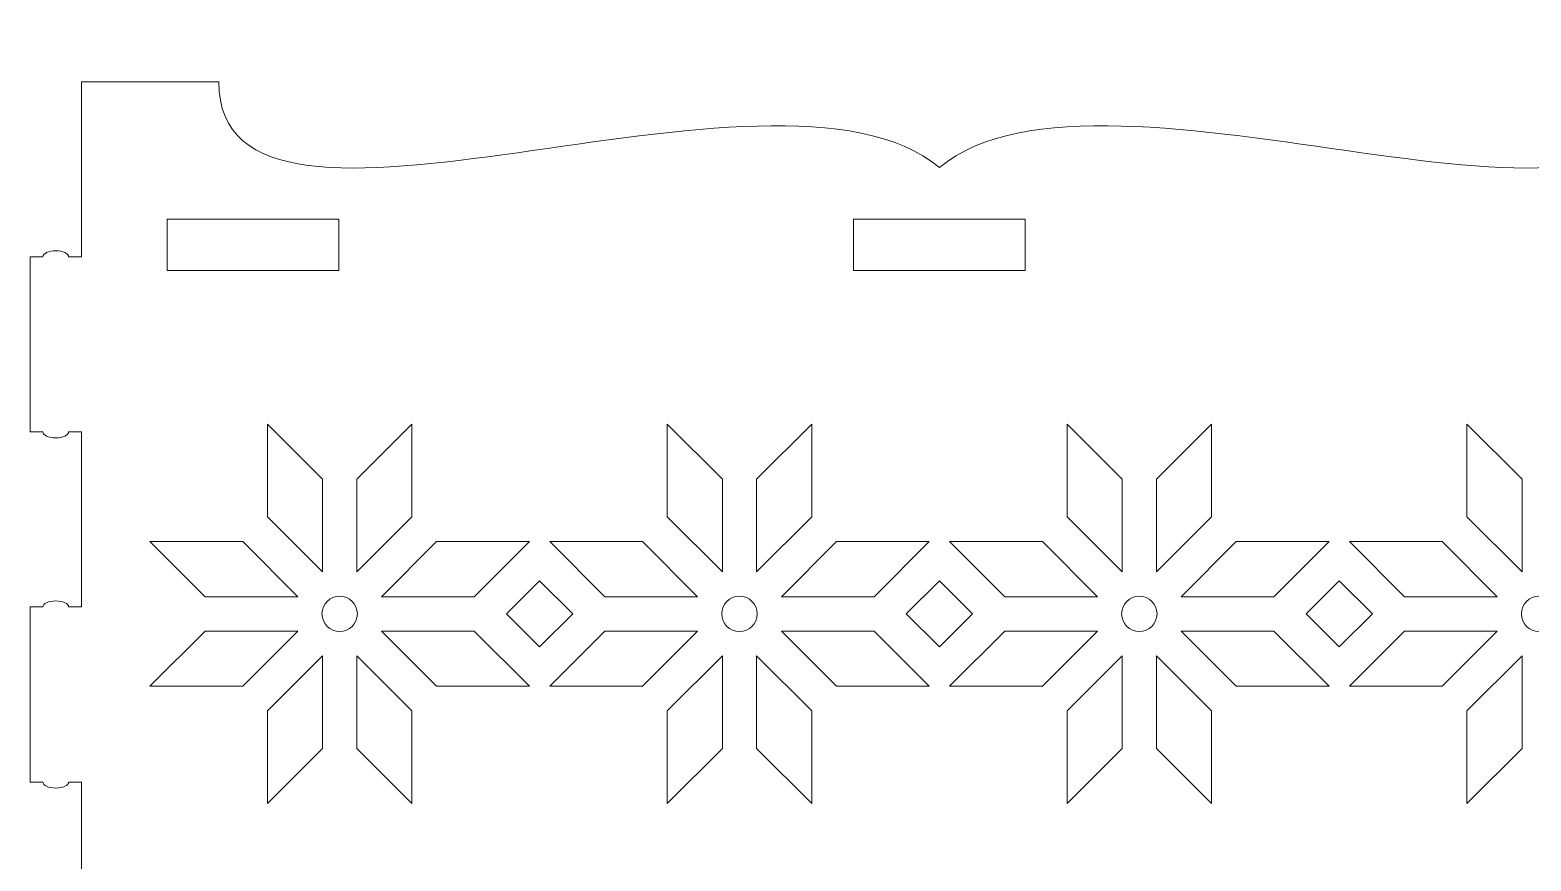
# Model space of a CAD drawing. Header units: centimetres. Extents: x -21.3 to 21.2, y -30 to 29.5.
# Drawn here: x -19.19 to -1.69, y -17.71 to -8.03 of the extents above; entities that cross this region are included whole.
import ezdxf

# ---------------------------------------------------------------- set-up
doc = ezdxf.new("R2010")
doc.units = ezdxf.units.CM
doc.header["$MEASUREMENT"] = 0
doc.layers.add('layer 1', color=7, linetype='Continuous')

msp = doc.modelspace()

# ---------------------------------------------------------------- linework, layer by layer
at = {"layer": 'layer 1', "color": 250, "lineweight": 9}
for points, knots in [([(-8.58932, -9.6325), (-6.67126, -8.02916), (-0.18932, -11.1059), (-0.18932, -8.6325), (-0.18932, -8.6325), (-0.18932, -8.6325), (1.41068, -8.6325), (1.41068, -8.6325), (1.41068, -8.6325), (1.41068, -8.6325), (1.41068, -10.6725), (1.41068, -10.6725), (1.41068, -10.6725), (1.41068, -10.6725), (1.56068, -10.6725), (1.56068, -10.6725), (1.56068, -10.6725), (1.56068, -10.63384), (1.62784, -10.6025), (1.71068, -10.6025), (1.71068, -10.6025), (1.79352, -10.6025), (1.86068, -10.63384), (1.86068, -10.6725), (1.86068, -10.6725), (1.86068, -10.6725), (2.01068, -10.6725), (2.01068, -10.6725), (2.01068, -10.6725), (2.01068, -10.6725), (2.01068, -12.7125), (2.01068, -12.7125), (2.01068, -12.7125), (2.01068, -12.7125), (1.86068, -12.7125), (1.86068, -12.7125), (1.86068, -12.7125), (1.86068, -12.75116), (1.79352, -12.7825), (1.71068, -12.7825), (1.71068, -12.7825), (1.62784, -12.7825), (1.56068, -12.75116), (1.56068, -12.7125), (1.56068, -12.7125), (1.56068, -12.7125), (1.41068, -12.7125), (1.41068, -12.7125), (1.41068, -12.7125), (1.41068, -12.7125), (1.41068, -14.7525), (1.41068, -14.7525), (1.41068, -14.7525), (1.41068, -14.7525), (1.56068, -14.7525), (1.56068, -14.7525), (1.56068, -14.7525), (1.56068, -14.71384), (1.62784, -14.6825), (1.71068, -14.6825), (1.71068, -14.6825), (1.79352, -14.6825), (1.86068, -14.71384), (1.86068, -14.7525), (1.86068, -14.7525), (1.86068, -14.7525), (2.01068, -14.7525), (2.01068, -14.7525), (2.01068, -14.7525), (2.01068, -14.7525), (2.01068, -16.7925), (2.01068, -16.7925), (2.01068, -16.7925), (2.01068, -16.7925), (1.86068, -16.7925), (1.86068, -16.7925), (1.86068, -16.7925), (1.86068, -16.83116), (1.79352, -16.8625), (1.71068, -16.8625), (1.71068, -16.8625), (1.62784, -16.8625), (1.56068, -16.83116), (1.56068, -16.7925), (1.56068, -16.7925), (1.56068, -16.7925), (1.41068, -16.7925), (1.41068, -16.7925), (1.41068, -16.7925), (1.41068, -16.7925), (1.41068, -18.8325), (1.41068, -18.8325), (1.41068, -18.8325), (1.41068, -18.8325), (-18.58932, -18.8325), (-18.58932, -18.8325), (-18.58932, -18.8325), (-18.58932, -18.8325), (-18.58932, -16.7925), (-18.58932, -16.7925), (-18.58932, -16.7925), (-18.58932, -16.7925), (-18.73932, -16.7925), (-18.73932, -16.7925), (-18.73932, -16.7925), (-18.73932, -16.83116), (-18.80648, -16.8625), (-18.88932, -16.8625), (-18.88932, -16.8625), (-18.97216, -16.8625), (-19.03932, -16.83116), (-19.03932, -16.7925), (-19.03932, -16.7925), (-19.03932, -16.7925), (-19.18932, -16.7925), (-19.18932, -16.7925), (-19.18932, -16.7925), (-19.18932, -16.7925), (-19.18932, -14.7525), (-19.18932, -14.7525), (-19.18932, -14.7525), (-19.18932, -14.7525), (-19.03932, -14.7525), (-19.03932, -14.7525), (-19.03932, -14.7525), (-19.03932, -14.71384), (-18.97216, -14.6825), (-18.88932, -14.6825), (-18.88932, -14.6825), (-18.80648, -14.6825), (-18.73932, -14.71384), (-18.73932, -14.7525), (-18.73932, -14.7525), (-18.73932, -14.7525), (-18.58932, -14.7525), (-18.58932, -14.7525), (-18.58932, -14.7525), (-18.58932, -14.7525), (-18.58932, -12.7125), (-18.58932, -12.7125), (-18.58932, -12.7125), (-18.58932, -12.7125), (-18.73932, -12.7125), (-18.73932, -12.7125), (-18.73932, -12.7125), (-18.73932, -12.75116), (-18.80648, -12.7825), (-18.88932, -12.7825), (-18.88932, -12.7825), (-18.97216, -12.7825), (-19.03932, -12.75116), (-19.03932, -12.7125), (-19.03932, -12.7125), (-19.03932, -12.7125), (-19.18932, -12.7125), (-19.18932, -12.7125), (-19.18932, -12.7125), (-19.18932, -12.7125), (-19.18932, -10.6725), (-19.18932, -10.6725), (-19.18932, -10.6725), (-19.18932, -10.6725), (-19.03932, -10.6725), (-19.03932, -10.6725), (-19.03932, -10.6725), (-19.03932, -10.63384), (-18.97216, -10.6025), (-18.88932, -10.6025), (-18.88932, -10.6025), (-18.80648, -10.6025), (-18.73932, -10.63384), (-18.73932, -10.6725), (-18.73932, -10.6725), (-18.73932, -10.6725), (-18.58932, -10.6725), (-18.58932, -10.6725), (-18.58932, -10.6725), (-18.58932, -10.6725), (-18.58932, -8.6325), (-18.58932, -8.6325), (-18.58932, -8.6325), (-18.58932, -8.6325), (-16.98932, -8.6325), (-16.98932, -8.6325), (-16.98932, -8.6325), (-16.98932, -11.1059), (-10.50738, -8.02916), (-8.58932, -9.6325)], [0, 0, 0, 0, 0.02083333, 0.02083333, 0.02083333, 0.02083333, 0.04166667, 0.04166667, 0.04166667, 0.04166667, 0.0625, 0.0625, 0.0625, 0.0625, 0.08333333, 0.08333333, 0.08333333, 0.08333333, 0.10416667, 0.10416667, 0.10416667, 0.10416667, 0.125, 0.125, 0.125, 0.125, 0.14583333, 0.14583333, 0.14583333, 0.14583333, 0.16666667, 0.16666667, 0.16666667, 0.16666667, 0.1875, 0.1875, 0.1875, 0.1875, 0.20833333, 0.20833333, 0.20833333, 0.20833333, 0.22916667, 0.22916667, 0.22916667, 0.22916667, 0.25, 0.25, 0.25, 0.25, 0.27083333, 0.27083333, 0.27083333, 0.27083333, 0.29166667, 0.29166667, 0.29166667, 0.29166667, 0.3125, 0.3125, 0.3125, 0.3125, 0.33333333, 0.33333333, 0.33333333, 0.33333333, 0.35416667, 0.35416667, 0.35416667, 0.35416667, 0.375, 0.375, 0.375, 0.375, 0.39583333, 0.39583333, 0.39583333, 0.39583333, 0.41666667, 0.41666667, 0.41666667, 0.41666667, 0.4375, 0.4375, 0.4375, 0.4375, 0.45833333, 0.45833333, 0.45833333, 0.45833333, 0.47916667, 0.47916667, 0.47916667, 0.47916667, 0.5, 0.5, 0.5, 0.5, 0.52083333, 0.52083333, 0.52083333, 0.52083333, 0.54166667, 0.54166667, 0.54166667, 0.54166667, 0.5625, 0.5625, 0.5625, 0.5625, 0.58333333, 0.58333333, 0.58333333, 0.58333333, 0.60416667, 0.60416667, 0.60416667, 0.60416667, 0.625, 0.625, 0.625, 0.625, 0.64583333, 0.64583333, 0.64583333, 0.64583333, 0.66666667, 0.66666667, 0.66666667, 0.66666667, 0.6875, 0.6875, 0.6875, 0.6875, 0.70833333, 0.70833333, 0.70833333, 0.70833333, 0.72916667, 0.72916667, 0.72916667, 0.72916667, 0.75, 0.75, 0.75, 0.75, 0.77083333, 0.77083333, 0.77083333, 0.77083333, 0.79166667, 0.79166667, 0.79166667, 0.79166667, 0.8125, 0.8125, 0.8125, 0.8125, 0.83333333, 0.83333333, 0.83333333, 0.83333333, 0.85416667, 0.85416667, 0.85416667, 0.85416667, 0.875, 0.875, 0.875, 0.875, 0.89583333, 0.89583333, 0.89583333, 0.89583333, 0.91666667, 0.91666667, 0.91666667, 0.91666667, 0.9375, 0.9375, 0.9375, 0.9375, 0.95833333, 0.95833333, 0.95833333, 0.95833333, 1, 1, 1, 1]), ([(-17.58932, -10.8325), (-17.58932, -10.8325), (-15.58932, -10.8325), (-15.58932, -10.8325), (-15.58932, -10.8325), (-15.58932, -10.8325), (-15.58932, -10.2325), (-15.58932, -10.2325), (-15.58932, -10.2325), (-15.58932, -10.2325), (-17.58932, -10.2325), (-17.58932, -10.2325), (-17.58932, -10.2325), (-17.58932, -10.2325), (-17.58932, -10.8325), (-17.58932, -10.8325)], [0, 0, 0, 0, 0.2, 0.2, 0.2, 0.2, 0.4, 0.4, 0.4, 0.4, 0.6, 0.6, 0.6, 0.6, 1, 1, 1, 1]), ([(-9.58932, -10.8325), (-9.58932, -10.8325), (-7.58932, -10.8325), (-7.58932, -10.8325), (-7.58932, -10.8325), (-7.58932, -10.8325), (-7.58932, -10.2325), (-7.58932, -10.2325), (-7.58932, -10.2325), (-7.58932, -10.2325), (-9.58932, -10.2325), (-9.58932, -10.2325), (-9.58932, -10.2325), (-9.58932, -10.2325), (-9.58932, -10.8325), (-9.58932, -10.8325)], [0, 0, 0, 0, 0.2, 0.2, 0.2, 0.2, 0.4, 0.4, 0.4, 0.4, 0.6, 0.6, 0.6, 0.6, 1, 1, 1, 1]), ([(-16.42256, -13.70196), (-16.42256, -13.70196), (-16.42256, -12.62056), (-16.42256, -12.62056), (-16.42256, -12.62056), (-16.42256, -12.62056), (-15.7801, -13.26302), (-15.7801, -13.26302), (-15.7801, -13.26302), (-15.7801, -13.26302), (-15.7801, -14.34442), (-15.7801, -14.34442), (-15.7801, -14.34442), (-15.7801, -14.34442), (-16.42256, -13.70196), (-16.42256, -13.70196)], [0, 0, 0, 0, 0.2, 0.2, 0.2, 0.2, 0.4, 0.4, 0.4, 0.4, 0.6, 0.6, 0.6, 0.6, 1, 1, 1, 1]), ([(-14.73764, -13.70196), (-14.73764, -13.70196), (-14.73764, -12.62056), (-14.73764, -12.62056), (-14.73764, -12.62056), (-14.73764, -12.62056), (-15.3801, -13.26302), (-15.3801, -13.26302), (-15.3801, -13.26302), (-15.3801, -13.26302), (-15.3801, -14.34442), (-15.3801, -14.34442), (-15.3801, -14.34442), (-15.3801, -14.34442), (-14.73764, -13.70196), (-14.73764, -13.70196)], [0, 0, 0, 0, 0.2, 0.2, 0.2, 0.2, 0.4, 0.4, 0.4, 0.4, 0.6, 0.6, 0.6, 0.6, 1, 1, 1, 1]), ([(-11.76204, -13.70196), (-11.76204, -13.70196), (-11.76204, -12.62056), (-11.76204, -12.62056), (-11.76204, -12.62056), (-11.76204, -12.62056), (-11.11958, -13.26302), (-11.11958, -13.26302), (-11.11958, -13.26302), (-11.11958, -13.26302), (-11.11958, -14.34442), (-11.11958, -14.34442), (-11.11958, -14.34442), (-11.11958, -14.34442), (-11.76204, -13.70196), (-11.76204, -13.70196)], [0, 0, 0, 0, 0.2, 0.2, 0.2, 0.2, 0.4, 0.4, 0.4, 0.4, 0.6, 0.6, 0.6, 0.6, 1, 1, 1, 1]), ([(-10.07712, -13.70196), (-10.07712, -13.70196), (-10.07712, -12.62056), (-10.07712, -12.62056), (-10.07712, -12.62056), (-10.07712, -12.62056), (-10.71958, -13.26302), (-10.71958, -13.26302), (-10.71958, -13.26302), (-10.71958, -13.26302), (-10.71958, -14.34442), (-10.71958, -14.34442), (-10.71958, -14.34442), (-10.71958, -14.34442), (-10.07712, -13.70196), (-10.07712, -13.70196)], [0, 0, 0, 0, 0.2, 0.2, 0.2, 0.2, 0.4, 0.4, 0.4, 0.4, 0.6, 0.6, 0.6, 0.6, 1, 1, 1, 1]), ([(-7.10152, -13.70196), (-7.10152, -13.70196), (-7.10152, -12.62056), (-7.10152, -12.62056), (-7.10152, -12.62056), (-7.10152, -12.62056), (-6.45906, -13.26302), (-6.45906, -13.26302), (-6.45906, -13.26302), (-6.45906, -13.26302), (-6.45906, -14.34442), (-6.45906, -14.34442), (-6.45906, -14.34442), (-6.45906, -14.34442), (-7.10152, -13.70196), (-7.10152, -13.70196)], [0, 0, 0, 0, 0.2, 0.2, 0.2, 0.2, 0.4, 0.4, 0.4, 0.4, 0.6, 0.6, 0.6, 0.6, 1, 1, 1, 1]), ([(-5.4166, -13.70196), (-5.4166, -13.70196), (-5.4166, -12.62056), (-5.4166, -12.62056), (-5.4166, -12.62056), (-5.4166, -12.62056), (-6.05906, -13.26302), (-6.05906, -13.26302), (-6.05906, -13.26302), (-6.05906, -13.26302), (-6.05906, -14.34442), (-6.05906, -14.34442), (-6.05906, -14.34442), (-6.05906, -14.34442), (-5.4166, -13.70196), (-5.4166, -13.70196)], [0, 0, 0, 0, 0.2, 0.2, 0.2, 0.2, 0.4, 0.4, 0.4, 0.4, 0.6, 0.6, 0.6, 0.6, 1, 1, 1, 1]), ([(-2.441, -13.70196), (-2.441, -13.70196), (-2.441, -12.62056), (-2.441, -12.62056), (-2.441, -12.62056), (-2.441, -12.62056), (-1.79854, -13.26302), (-1.79854, -13.26302), (-1.79854, -13.26302), (-1.79854, -13.26302), (-1.79854, -14.34442), (-1.79854, -14.34442), (-1.79854, -14.34442), (-1.79854, -14.34442), (-2.441, -13.70196), (-2.441, -13.70196)], [0, 0, 0, 0, 0.2, 0.2, 0.2, 0.2, 0.4, 0.4, 0.4, 0.4, 0.6, 0.6, 0.6, 0.6, 1, 1, 1, 1]), ([(-16.71064, -13.99004), (-16.71064, -13.99004), (-17.79204, -13.99004), (-17.79204, -13.99004), (-17.79204, -13.99004), (-17.79204, -13.99004), (-17.14958, -14.6325), (-17.14958, -14.6325), (-17.14958, -14.6325), (-17.14958, -14.6325), (-16.06818, -14.6325), (-16.06818, -14.6325), (-16.06818, -14.6325), (-16.06818, -14.6325), (-16.71064, -13.99004), (-16.71064, -13.99004)], [0, 0, 0, 0, 0.2, 0.2, 0.2, 0.2, 0.4, 0.4, 0.4, 0.4, 0.6, 0.6, 0.6, 0.6, 1, 1, 1, 1]), ([(-14.44956, -13.99004), (-14.44956, -13.99004), (-13.36816, -13.99004), (-13.36816, -13.99004), (-13.36816, -13.99004), (-13.36816, -13.99004), (-14.01062, -14.6325), (-14.01062, -14.6325), (-14.01062, -14.6325), (-14.01062, -14.6325), (-15.09202, -14.6325), (-15.09202, -14.6325), (-15.09202, -14.6325), (-15.09202, -14.6325), (-14.44956, -13.99004), (-14.44956, -13.99004)], [0, 0, 0, 0, 0.2, 0.2, 0.2, 0.2, 0.4, 0.4, 0.4, 0.4, 0.6, 0.6, 0.6, 0.6, 1, 1, 1, 1]), ([(-12.05012, -13.99004), (-12.05012, -13.99004), (-13.13152, -13.99004), (-13.13152, -13.99004), (-13.13152, -13.99004), (-13.13152, -13.99004), (-12.48906, -14.6325), (-12.48906, -14.6325), (-12.48906, -14.6325), (-12.48906, -14.6325), (-11.40766, -14.6325), (-11.40766, -14.6325), (-11.40766, -14.6325), (-11.40766, -14.6325), (-12.05012, -13.99004), (-12.05012, -13.99004)], [0, 0, 0, 0, 0.2, 0.2, 0.2, 0.2, 0.4, 0.4, 0.4, 0.4, 0.6, 0.6, 0.6, 0.6, 1, 1, 1, 1]), ([(-9.78904, -13.99004), (-9.78904, -13.99004), (-8.70764, -13.99004), (-8.70764, -13.99004), (-8.70764, -13.99004), (-8.70764, -13.99004), (-9.3501, -14.6325), (-9.3501, -14.6325), (-9.3501, -14.6325), (-9.3501, -14.6325), (-10.4315, -14.6325), (-10.4315, -14.6325), (-10.4315, -14.6325), (-10.4315, -14.6325), (-9.78904, -13.99004), (-9.78904, -13.99004)], [0, 0, 0, 0, 0.2, 0.2, 0.2, 0.2, 0.4, 0.4, 0.4, 0.4, 0.6, 0.6, 0.6, 0.6, 1, 1, 1, 1]), ([(-7.3896, -13.99004), (-7.3896, -13.99004), (-8.471, -13.99004), (-8.471, -13.99004), (-8.471, -13.99004), (-8.471, -13.99004), (-7.82854, -14.6325), (-7.82854, -14.6325), (-7.82854, -14.6325), (-7.82854, -14.6325), (-6.74714, -14.6325), (-6.74714, -14.6325), (-6.74714, -14.6325), (-6.74714, -14.6325), (-7.3896, -13.99004), (-7.3896, -13.99004)], [0, 0, 0, 0, 0.2, 0.2, 0.2, 0.2, 0.4, 0.4, 0.4, 0.4, 0.6, 0.6, 0.6, 0.6, 1, 1, 1, 1]), ([(-5.12852, -13.99004), (-5.12852, -13.99004), (-4.04712, -13.99004), (-4.04712, -13.99004), (-4.04712, -13.99004), (-4.04712, -13.99004), (-4.68958, -14.6325), (-4.68958, -14.6325), (-4.68958, -14.6325), (-4.68958, -14.6325), (-5.77098, -14.6325), (-5.77098, -14.6325), (-5.77098, -14.6325), (-5.77098, -14.6325), (-5.12852, -13.99004), (-5.12852, -13.99004)], [0, 0, 0, 0, 0.2, 0.2, 0.2, 0.2, 0.4, 0.4, 0.4, 0.4, 0.6, 0.6, 0.6, 0.6, 1, 1, 1, 1]), ([(-2.72908, -13.99004), (-2.72908, -13.99004), (-3.81048, -13.99004), (-3.81048, -13.99004), (-3.81048, -13.99004), (-3.81048, -13.99004), (-3.16802, -14.6325), (-3.16802, -14.6325), (-3.16802, -14.6325), (-3.16802, -14.6325), (-2.08662, -14.6325), (-2.08662, -14.6325), (-2.08662, -14.6325), (-2.08662, -14.6325), (-2.72908, -13.99004), (-2.72908, -13.99004)], [0, 0, 0, 0, 0.2, 0.2, 0.2, 0.2, 0.4, 0.4, 0.4, 0.4, 0.6, 0.6, 0.6, 0.6, 1, 1, 1, 1]), ([(-13.24984, -15.2185), (-13.24984, -15.2185), (-12.86384, -14.8325), (-12.86384, -14.8325), (-12.86384, -14.8325), (-12.86384, -14.8325), (-13.24984, -14.4465), (-13.24984, -14.4465), (-13.24984, -14.4465), (-13.24984, -14.4465), (-13.63584, -14.8325), (-13.63584, -14.8325), (-13.63584, -14.8325), (-13.63584, -14.8325), (-13.24984, -15.2185), (-13.24984, -15.2185)], [0, 0, 0, 0, 0.2, 0.2, 0.2, 0.2, 0.4, 0.4, 0.4, 0.4, 0.6, 0.6, 0.6, 0.6, 1, 1, 1, 1]), ([(-8.58932, -15.2185), (-8.58932, -15.2185), (-8.20332, -14.8325), (-8.20332, -14.8325), (-8.20332, -14.8325), (-8.20332, -14.8325), (-8.58932, -14.4465), (-8.58932, -14.4465), (-8.58932, -14.4465), (-8.58932, -14.4465), (-8.97532, -14.8325), (-8.97532, -14.8325), (-8.97532, -14.8325), (-8.97532, -14.8325), (-8.58932, -15.2185), (-8.58932, -15.2185)], [0, 0, 0, 0, 0.2, 0.2, 0.2, 0.2, 0.4, 0.4, 0.4, 0.4, 0.6, 0.6, 0.6, 0.6, 1, 1, 1, 1]), ([(-3.9288, -15.2185), (-3.9288, -15.2185), (-4.3148, -14.8325), (-4.3148, -14.8325), (-4.3148, -14.8325), (-4.3148, -14.8325), (-3.9288, -14.4465), (-3.9288, -14.4465), (-3.9288, -14.4465), (-3.9288, -14.4465), (-3.5428, -14.8325), (-3.5428, -14.8325), (-3.5428, -14.8325), (-3.5428, -14.8325), (-3.9288, -15.2185), (-3.9288, -15.2185)], [0, 0, 0, 0, 0.2, 0.2, 0.2, 0.2, 0.4, 0.4, 0.4, 0.4, 0.6, 0.6, 0.6, 0.6, 1, 1, 1, 1]), ([(-15.5801, -15.03852), (-15.46632, -15.03852), (-15.37408, -14.94628), (-15.37408, -14.8325), (-15.37408, -14.8325), (-15.37408, -14.71872), (-15.46632, -14.62648), (-15.5801, -14.62648), (-15.5801, -14.62648), (-15.69388, -14.62648), (-15.78612, -14.71872), (-15.78612, -14.8325), (-15.78612, -14.8325), (-15.78612, -14.94628), (-15.69388, -15.03852), (-15.5801, -15.03852)], [0, 0, 0, 0, 0.2, 0.2, 0.2, 0.2, 0.4, 0.4, 0.4, 0.4, 0.6, 0.6, 0.6, 0.6, 1, 1, 1, 1]), ([(-10.91958, -15.03852), (-10.8058, -15.03852), (-10.71356, -14.94628), (-10.71356, -14.8325), (-10.71356, -14.8325), (-10.71356, -14.71872), (-10.8058, -14.62648), (-10.91958, -14.62648), (-10.91958, -14.62648), (-11.03336, -14.62648), (-11.1256, -14.71872), (-11.1256, -14.8325), (-11.1256, -14.8325), (-11.1256, -14.94628), (-11.03336, -15.03852), (-10.91958, -15.03852)], [0, 0, 0, 0, 0.2, 0.2, 0.2, 0.2, 0.4, 0.4, 0.4, 0.4, 0.6, 0.6, 0.6, 0.6, 1, 1, 1, 1]), ([(-6.25906, -15.03852), (-6.14528, -15.03852), (-6.05304, -14.94628), (-6.05304, -14.8325), (-6.05304, -14.8325), (-6.05304, -14.71872), (-6.14528, -14.62648), (-6.25906, -14.62648), (-6.25906, -14.62648), (-6.37284, -14.62648), (-6.46508, -14.71872), (-6.46508, -14.8325), (-6.46508, -14.8325), (-6.46508, -14.94628), (-6.37284, -15.03852), (-6.25906, -15.03852)], [0, 0, 0, 0, 0.2, 0.2, 0.2, 0.2, 0.4, 0.4, 0.4, 0.4, 0.6, 0.6, 0.6, 0.6, 1, 1, 1, 1]), ([(-1.59854, -15.03852), (-1.71232, -15.03852), (-1.80456, -14.94628), (-1.80456, -14.8325), (-1.80456, -14.8325), (-1.80456, -14.71872), (-1.71232, -14.62648), (-1.59854, -14.62648), (-1.59854, -14.62648), (-1.48476, -14.62648), (-1.39252, -14.71872), (-1.39252, -14.8325), (-1.39252, -14.8325), (-1.39252, -14.94628), (-1.48476, -15.03852), (-1.59854, -15.03852)], [0, 0, 0, 0, 0.2, 0.2, 0.2, 0.2, 0.4, 0.4, 0.4, 0.4, 0.6, 0.6, 0.6, 0.6, 1, 1, 1, 1]), ([(-16.71064, -15.67496), (-16.71064, -15.67496), (-17.79204, -15.67496), (-17.79204, -15.67496), (-17.79204, -15.67496), (-17.79204, -15.67496), (-17.14958, -15.0325), (-17.14958, -15.0325), (-17.14958, -15.0325), (-17.14958, -15.0325), (-16.06818, -15.0325), (-16.06818, -15.0325), (-16.06818, -15.0325), (-16.06818, -15.0325), (-16.71064, -15.67496), (-16.71064, -15.67496)], [0, 0, 0, 0, 0.2, 0.2, 0.2, 0.2, 0.4, 0.4, 0.4, 0.4, 0.6, 0.6, 0.6, 0.6, 1, 1, 1, 1]), ([(-14.44956, -15.67496), (-14.44956, -15.67496), (-13.36816, -15.67496), (-13.36816, -15.67496), (-13.36816, -15.67496), (-13.36816, -15.67496), (-14.01062, -15.0325), (-14.01062, -15.0325), (-14.01062, -15.0325), (-14.01062, -15.0325), (-15.09202, -15.0325), (-15.09202, -15.0325), (-15.09202, -15.0325), (-15.09202, -15.0325), (-14.44956, -15.67496), (-14.44956, -15.67496)], [0, 0, 0, 0, 0.2, 0.2, 0.2, 0.2, 0.4, 0.4, 0.4, 0.4, 0.6, 0.6, 0.6, 0.6, 1, 1, 1, 1]), ([(-12.05012, -15.67496), (-12.05012, -15.67496), (-13.13152, -15.67496), (-13.13152, -15.67496), (-13.13152, -15.67496), (-13.13152, -15.67496), (-12.48906, -15.0325), (-12.48906, -15.0325), (-12.48906, -15.0325), (-12.48906, -15.0325), (-11.40766, -15.0325), (-11.40766, -15.0325), (-11.40766, -15.0325), (-11.40766, -15.0325), (-12.05012, -15.67496), (-12.05012, -15.67496)], [0, 0, 0, 0, 0.2, 0.2, 0.2, 0.2, 0.4, 0.4, 0.4, 0.4, 0.6, 0.6, 0.6, 0.6, 1, 1, 1, 1]), ([(-9.78904, -15.67496), (-9.78904, -15.67496), (-8.70764, -15.67496), (-8.70764, -15.67496), (-8.70764, -15.67496), (-8.70764, -15.67496), (-9.3501, -15.0325), (-9.3501, -15.0325), (-9.3501, -15.0325), (-9.3501, -15.0325), (-10.4315, -15.0325), (-10.4315, -15.0325), (-10.4315, -15.0325), (-10.4315, -15.0325), (-9.78904, -15.67496), (-9.78904, -15.67496)], [0, 0, 0, 0, 0.2, 0.2, 0.2, 0.2, 0.4, 0.4, 0.4, 0.4, 0.6, 0.6, 0.6, 0.6, 1, 1, 1, 1]), ([(-7.3896, -15.67496), (-7.3896, -15.67496), (-8.471, -15.67496), (-8.471, -15.67496), (-8.471, -15.67496), (-8.471, -15.67496), (-7.82854, -15.0325), (-7.82854, -15.0325), (-7.82854, -15.0325), (-7.82854, -15.0325), (-6.74714, -15.0325), (-6.74714, -15.0325), (-6.74714, -15.0325), (-6.74714, -15.0325), (-7.3896, -15.67496), (-7.3896, -15.67496)], [0, 0, 0, 0, 0.2, 0.2, 0.2, 0.2, 0.4, 0.4, 0.4, 0.4, 0.6, 0.6, 0.6, 0.6, 1, 1, 1, 1]), ([(-5.12852, -15.67496), (-5.12852, -15.67496), (-4.04712, -15.67496), (-4.04712, -15.67496), (-4.04712, -15.67496), (-4.04712, -15.67496), (-4.68958, -15.0325), (-4.68958, -15.0325), (-4.68958, -15.0325), (-4.68958, -15.0325), (-5.77098, -15.0325), (-5.77098, -15.0325), (-5.77098, -15.0325), (-5.77098, -15.0325), (-5.12852, -15.67496), (-5.12852, -15.67496)], [0, 0, 0, 0, 0.2, 0.2, 0.2, 0.2, 0.4, 0.4, 0.4, 0.4, 0.6, 0.6, 0.6, 0.6, 1, 1, 1, 1]), ([(-2.72908, -15.67496), (-2.72908, -15.67496), (-3.81048, -15.67496), (-3.81048, -15.67496), (-3.81048, -15.67496), (-3.81048, -15.67496), (-3.16802, -15.0325), (-3.16802, -15.0325), (-3.16802, -15.0325), (-3.16802, -15.0325), (-2.08662, -15.0325), (-2.08662, -15.0325), (-2.08662, -15.0325), (-2.08662, -15.0325), (-2.72908, -15.67496), (-2.72908, -15.67496)], [0, 0, 0, 0, 0.2, 0.2, 0.2, 0.2, 0.4, 0.4, 0.4, 0.4, 0.6, 0.6, 0.6, 0.6, 1, 1, 1, 1]), ([(-16.42256, -15.96304), (-16.42256, -15.96304), (-16.42256, -17.04444), (-16.42256, -17.04444), (-16.42256, -17.04444), (-16.42256, -17.04444), (-15.7801, -16.40198), (-15.7801, -16.40198), (-15.7801, -16.40198), (-15.7801, -16.40198), (-15.7801, -15.32058), (-15.7801, -15.32058), (-15.7801, -15.32058), (-15.7801, -15.32058), (-16.42256, -15.96304), (-16.42256, -15.96304)], [0, 0, 0, 0, 0.2, 0.2, 0.2, 0.2, 0.4, 0.4, 0.4, 0.4, 0.6, 0.6, 0.6, 0.6, 1, 1, 1, 1]), ([(-14.73764, -15.96304), (-14.73764, -15.96304), (-14.73764, -17.04444), (-14.73764, -17.04444), (-14.73764, -17.04444), (-14.73764, -17.04444), (-15.3801, -16.40198), (-15.3801, -16.40198), (-15.3801, -16.40198), (-15.3801, -16.40198), (-15.3801, -15.32058), (-15.3801, -15.32058), (-15.3801, -15.32058), (-15.3801, -15.32058), (-14.73764, -15.96304), (-14.73764, -15.96304)], [0, 0, 0, 0, 0.2, 0.2, 0.2, 0.2, 0.4, 0.4, 0.4, 0.4, 0.6, 0.6, 0.6, 0.6, 1, 1, 1, 1]), ([(-11.76204, -15.96304), (-11.76204, -15.96304), (-11.76204, -17.04444), (-11.76204, -17.04444), (-11.76204, -17.04444), (-11.76204, -17.04444), (-11.11958, -16.40198), (-11.11958, -16.40198), (-11.11958, -16.40198), (-11.11958, -16.40198), (-11.11958, -15.32058), (-11.11958, -15.32058), (-11.11958, -15.32058), (-11.11958, -15.32058), (-11.76204, -15.96304), (-11.76204, -15.96304)], [0, 0, 0, 0, 0.2, 0.2, 0.2, 0.2, 0.4, 0.4, 0.4, 0.4, 0.6, 0.6, 0.6, 0.6, 1, 1, 1, 1]), ([(-10.07712, -15.96304), (-10.07712, -15.96304), (-10.07712, -17.04444), (-10.07712, -17.04444), (-10.07712, -17.04444), (-10.07712, -17.04444), (-10.71958, -16.40198), (-10.71958, -16.40198), (-10.71958, -16.40198), (-10.71958, -16.40198), (-10.71958, -15.32058), (-10.71958, -15.32058), (-10.71958, -15.32058), (-10.71958, -15.32058), (-10.07712, -15.96304), (-10.07712, -15.96304)], [0, 0, 0, 0, 0.2, 0.2, 0.2, 0.2, 0.4, 0.4, 0.4, 0.4, 0.6, 0.6, 0.6, 0.6, 1, 1, 1, 1]), ([(-7.10152, -15.96304), (-7.10152, -15.96304), (-7.10152, -17.04444), (-7.10152, -17.04444), (-7.10152, -17.04444), (-7.10152, -17.04444), (-6.45906, -16.40198), (-6.45906, -16.40198), (-6.45906, -16.40198), (-6.45906, -16.40198), (-6.45906, -15.32058), (-6.45906, -15.32058), (-6.45906, -15.32058), (-6.45906, -15.32058), (-7.10152, -15.96304), (-7.10152, -15.96304)], [0, 0, 0, 0, 0.2, 0.2, 0.2, 0.2, 0.4, 0.4, 0.4, 0.4, 0.6, 0.6, 0.6, 0.6, 1, 1, 1, 1]), ([(-5.4166, -15.96304), (-5.4166, -15.96304), (-5.4166, -17.04444), (-5.4166, -17.04444), (-5.4166, -17.04444), (-5.4166, -17.04444), (-6.05906, -16.40198), (-6.05906, -16.40198), (-6.05906, -16.40198), (-6.05906, -16.40198), (-6.05906, -15.32058), (-6.05906, -15.32058), (-6.05906, -15.32058), (-6.05906, -15.32058), (-5.4166, -15.96304), (-5.4166, -15.96304)], [0, 0, 0, 0, 0.2, 0.2, 0.2, 0.2, 0.4, 0.4, 0.4, 0.4, 0.6, 0.6, 0.6, 0.6, 1, 1, 1, 1]), ([(-2.441, -15.96304), (-2.441, -15.96304), (-2.441, -17.04444), (-2.441, -17.04444), (-2.441, -17.04444), (-2.441, -17.04444), (-1.79854, -16.40198), (-1.79854, -16.40198), (-1.79854, -16.40198), (-1.79854, -16.40198), (-1.79854, -15.32058), (-1.79854, -15.32058), (-1.79854, -15.32058), (-1.79854, -15.32058), (-2.441, -15.96304), (-2.441, -15.96304)], [0, 0, 0, 0, 0.2, 0.2, 0.2, 0.2, 0.4, 0.4, 0.4, 0.4, 0.6, 0.6, 0.6, 0.6, 1, 1, 1, 1])]:
    msp.add_open_spline(points, degree=3, knots=knots, dxfattribs=at)

doc.saveas('drawing.dxf')
